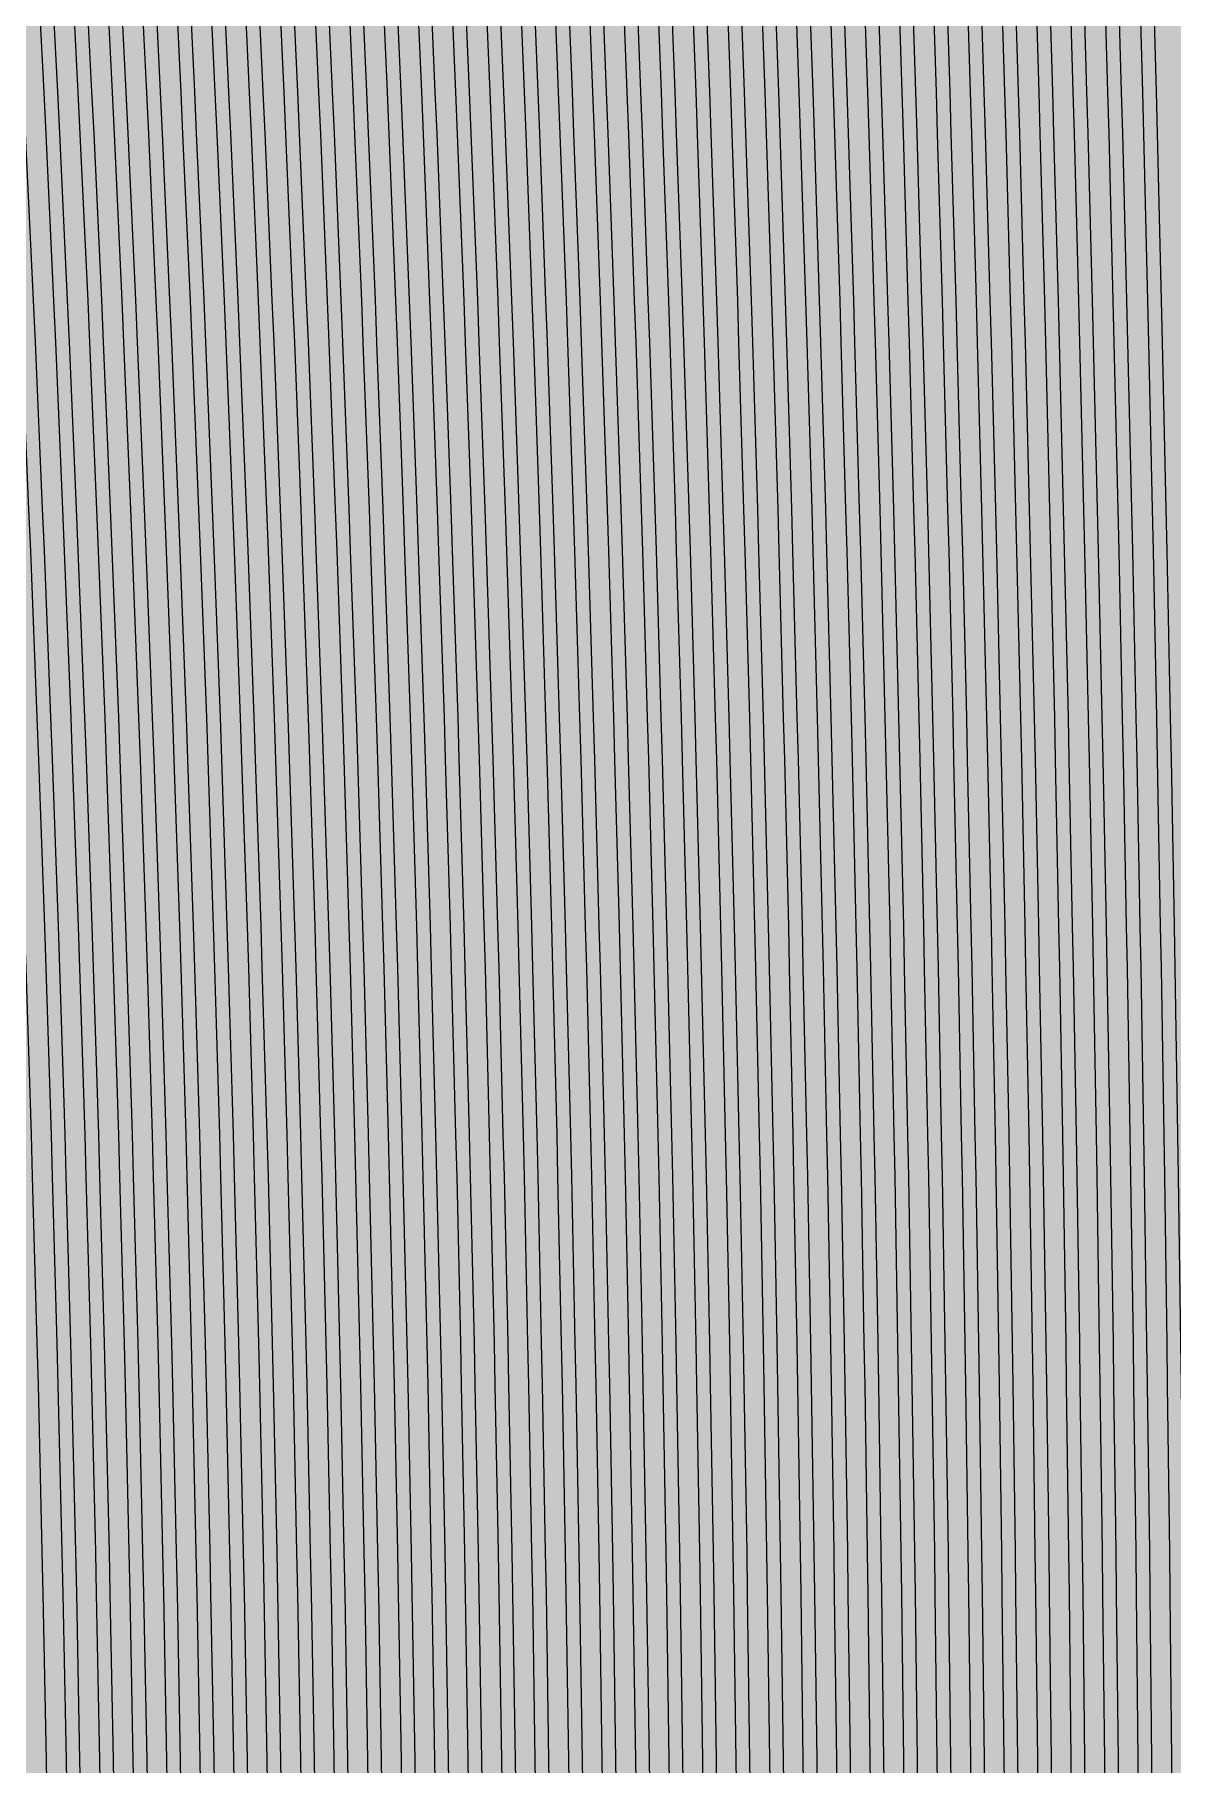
# Model space of a CAD drawing. Header units: metres. Extents: x -7220 to 10980, y -29667 to 1833.
# Drawn here: x 1530.8 to 1701.3, y -17548.6 to -17289.4 of the extents above; entities that cross this region are included whole.
import ezdxf

# ---------------------------------------------------------------- set-up
doc = ezdxf.new("R2010")
doc.units = ezdxf.units.M
doc.layers.add('Metal1', color=4, linetype='CONTINUOUS')
doc.layers.add('Polyimide', color=7, linetype='CONTINUOUS')

msp = doc.modelspace()

# ---------------------------------------------------------------- hatches: boundary and pattern name
at = {"layer": 'Polyimide'}
msp.add_hatch(color=7, dxfattribs=at).paths.add_polyline_path([(4099.45, -13861.55), (4142.64, -14152.77), (4214.18, -14438.35), (4313.36, -14715.55), (4439.24, -14981.69), (4590.59, -15234.21), (4765.97, -15470.68), (4963.68, -15688.82), (5181.82, -15886.53), (5418.29, -16061.91), (5670.81, -16213.26), (5936.95, -16339.14), (6214.15, -16438.32), (6499.73, -16509.85), (6790.95, -16553.05), (7085, -16567.5), (9980.38, -16567.5), (10058.79, -16571.35), (10136.45, -16582.87), (10212.6, -16601.95), (10286.52, -16628.4), (10357.49, -16661.96), (10424.83, -16702.32), (10487.89, -16749.09), (10546.06, -16801.81), (10598.78, -16859.98), (10645.55, -16923.04), (10685.91, -16990.38), (10719.48, -17061.35), (10745.93, -17135.27), (10765, -17211.43), (10776.52, -17289.08), (10780.38, -17367.5), (10780.38, -21957.3), (10741.61, -22012.91), (10705.97, -22070.59), (10673.58, -22130.14), (10644.53, -22191.39), (10618.92, -22254.16), (10596.82, -22318.25), (10578.3, -22383.46), (10563.41, -22449.6), (10552.21, -22516.46), (10544.72, -22583.84), (10540.97, -22651.53), (10540.97, -22719.32), (10544.72, -22787.01), (10552.21, -22854.38), (10563.41, -22921.24), (10578.3, -22987.38), (10596.82, -23052.6), (10618.92, -23116.68), (10644.53, -23179.45), (10673.58, -23240.71), (10705.97, -23300.26), (10741.61, -23357.93), (10780.38, -23413.54), (10780.38, -28667.5), (10776.52, -28745.91), (10765, -28823.57), (10745.93, -28899.73), (10719.48, -28973.65), (10685.91, -29044.62), (10645.55, -29111.96), (10598.78, -29175.01), (10546.06, -29233.19), (10487.89, -29285.91), (10424.83, -29332.68), (10357.49, -29373.04), (10286.52, -29406.6), (10212.6, -29433.05), (10136.45, -29452.13), (10058.79, -29463.65), (9980.38, -29467.5), (-6219.63, -29467.5), (-6298.04, -29463.65), (-6375.7, -29452.13), (-6451.85, -29433.05), (-6525.77, -29406.6), (-6596.74, -29373.04), (-6664.08, -29332.68), (-6727.14, -29285.91), (-6785.31, -29233.19), (-6838.03, -29175.01), (-6884.8, -29111.96), (-6925.16, -29044.62), (-6958.73, -28973.65), (-6985.18, -28899.73), (-7004.25, -28823.57), (-7015.77, -28745.91), (-7019.63, -28667.5), (-7019.63, -23426.32), (-6979.36, -23370.07), (-6942.33, -23311.63), (-6908.66, -23251.2), (-6878.45, -23188.96), (-6851.81, -23125.12), (-6828.81, -23059.88), (-6809.53, -22993.44), (-6794.04, -22926.02), (-6782.37, -22857.83), (-6774.57, -22789.09), (-6770.67, -22720.02), (-6770.67, -22650.84), (-6774.57, -22581.77), (-6782.37, -22513.03), (-6794.04, -22444.84), (-6809.53, -22377.42), (-6828.81, -22310.98), (-6851.81, -22245.74), (-6878.45, -22181.89), (-6908.66, -22119.66), (-6942.33, -22059.22), (-6979.36, -22000.79), (-7019.63, -21944.54), (-7019.63, -17367.5), (-7015.77, -17289.08), (-7004.25, -17211.43), (-6985.18, -17135.27), (-6958.73, -17061.35), (-6925.16, -16990.38), (-6884.8, -16923.04), (-6838.03, -16859.98), (-6785.31, -16801.81), (-6727.14, -16749.09), (-6664.08, -16702.32), (-6596.74, -16661.96), (-6525.77, -16628.4), (-6451.85, -16601.95), (-6375.7, -16582.87), (-6298.04, -16571.35), (-6219.63, -16567.5), (-3314, -16567.5), (-3019.95, -16553.05), (-2728.73, -16509.85), (-2443.15, -16438.32), (-2165.95, -16339.14), (-1899.81, -16213.26), (-1647.29, -16061.91), (-1410.82, -15886.53), (-1192.68, -15688.82), (-994.97, -15470.68), (-819.59, -15234.21), (-668.24, -14981.69), (-542.36, -14715.55), (-443.18, -14438.35), (-371.64, -14152.77), (-328.45, -13861.55), (-314, -13567.5), (-314, -13373.48), (-317.45, -13328.11), (-327.72, -13283.78), (-344.58, -13241.52), (-367.63, -13202.3), (-396.35, -13167.01), (-430.08, -13136.47), (-468.03, -13111.38), (-509.35, -13092.32), (-509.35, -13092.32), (-578.18, -13061.27), (-642.2, -13021.24), (-700.26, -12972.96), (-751.3, -12917.31), (-794.39, -12855.3), (-828.74, -12788.06), (-853.73, -12716.8), (-868.91, -12642.84), (-874, -12567.5), (-868.91, -12492.16), (-853.73, -12418.19), (-828.74, -12346.94), (-794.39, -12279.7), (-751.3, -12217.69), (-700.26, -12162.04), (-642.2, -12113.76), (-578.18, -12073.73), (-509.35, -12042.68), (-509.35, -12042.68), (-468.03, -12023.62), (-430.08, -11998.53), (-396.35, -11967.99), (-367.63, -11932.7), (-344.58, -11893.47), (-327.72, -11851.21), (-317.45, -11806.89), (-314, -11761.52), (-314, -11074.31), (-317.45, -11028.94), (-327.72, -10984.62), (-344.58, -10942.36), (-367.63, -10903.13), (-396.35, -10867.84), (-430.08, -10837.3), (-468.03, -10812.21), (-509.35, -10793.16), (-509.35, -10793.16), (-578.18, -10762.1), (-642.2, -10722.07), (-700.26, -10673.8), (-751.3, -10618.15), (-794.39, -10556.13), (-828.74, -10488.89), (-853.73, -10417.64), (-868.91, -10343.67), (-874, -10268.33), (-868.91, -10192.99), (-853.73, -10119.03), (-828.74, -10047.77), (-794.39, -9980.53), (-751.3, -9918.52), (-700.26, -9862.87), (-642.2, -9814.59), (-578.18, -9774.56), (-509.35, -9743.51), (-509.35, -9743.51), (-468.03, -9724.45), (-430.08, -9699.36), (-396.35, -9668.82), (-367.63, -9633.53), (-344.58, -9594.31), (-327.72, -9552.05), (-317.45, -9507.72), (-314, -9462.35), (-314, -8775.14), (-317.45, -8729.78), (-327.72, -8685.45), (-344.58, -8643.19), (-367.63, -8603.96), (-396.35, -8568.68), (-430.08, -8538.14), (-468.03, -8513.05), (-509.35, -8493.99), (-509.35, -8493.99), (-578.18, -8462.94), (-642.2, -8422.91), (-700.26, -8374.63), (-751.3, -8318.98), (-794.39, -8256.97), (-828.74, -8189.73), (-853.73, -8118.47), (-868.91, -8044.5), (-874, -7969.17), (-868.91, -7893.83), (-853.73, -7819.86), (-828.74, -7748.61), (-794.39, -7681.36), (-751.3, -7619.35), (-700.26, -7563.7), (-642.2, -7515.42), (-578.18, -7475.4), (-509.35, -7444.34), (-509.35, -7444.34), (-468.03, -7425.28), (-430.08, -7400.2), (-396.35, -7369.66), (-367.63, -7334.37), (-344.58, -7295.14), (-327.72, -7252.88), (-317.45, -7208.56), (-314, -7163.19), (-314, -6475.98), (-317.45, -6430.61), (-327.72, -6386.29), (-344.58, -6344.02), (-367.63, -6304.8), (-396.35, -6269.51), (-430.08, -6238.97), (-468.03, -6213.88), (-509.35, -6194.82), (-509.35, -6194.82), (-578.18, -6163.77), (-642.2, -6123.74), (-700.26, -6075.46), (-751.3, -6019.81), (-794.39, -5957.8), (-828.74, -5890.56), (-853.73, -5819.31), (-868.91, -5745.34), (-874, -5670), (-868.91, -5594.66), (-853.73, -5520.69), (-828.74, -5449.44), (-794.39, -5382.2), (-751.3, -5320.19), (-700.26, -5264.54), (-642.2, -5216.26), (-578.18, -5176.23), (-509.35, -5145.18), (-509.35, -5145.18), (-468.03, -5126.12), (-430.08, -5101.03), (-396.35, -5070.49), (-367.63, -5035.2), (-344.58, -4995.98), (-327.72, -4953.71), (-317.45, -4909.39), (-314, -4864.02), (-314, 380), (-314, 1532.5), (-269, 1532.5), (-268.78, 1525.63), (-268.1, 1518.79), (-266.98, 1512.02), (-265.42, 1505.32), (-263.43, 1498.75), (-261.01, 1492.32), (-258.17, 1486.06), (-254.93, 1480), (-251.3, 1474.17), (-247.3, 1468.58), (-242.94, 1463.27), (-238.25, 1458.25), (-233.23, 1453.56), (-227.92, 1449.2), (-222.33, 1445.2), (-216.5, 1441.57), (-210.44, 1438.33), (-204.18, 1435.49), (-197.75, 1433.07), (-191.18, 1431.08), (-184.48, 1429.52), (-177.71, 1428.4), (-170.87, 1427.72), (-164, 1427.5), (-157.13, 1427.72), (-150.29, 1428.4), (-143.52, 1429.52), (-136.82, 1431.08), (-130.25, 1433.07), (-123.82, 1435.49), (-117.56, 1438.33), (-111.5, 1441.57), (-105.67, 1445.2), (-100.08, 1449.2), (-94.77, 1453.56), (-89.75, 1458.25), (-85.06, 1463.27), (-80.7, 1468.58), (-76.7, 1474.17), (-73.07, 1480), (-69.83, 1486.06), (-66.99, 1492.32), (-64.57, 1498.75), (-62.58, 1505.32), (-61.02, 1512.02), (-59.9, 1518.79), (-59.22, 1525.63), (-59, 1532.5), (1786, 1532.5), (3835, 1532.5), (3835.21, 1539.04), (3835.86, 1545.55), (3836.92, 1552.01), (3838.41, 1558.38), (3840.31, 1564.64), (3842.61, 1570.77), (3845.31, 1576.73), (3848.4, 1582.5), (3851.85, 1588.06), (3855.66, 1593.38), (3859.82, 1598.43), (3864.29, 1603.21), (3869.07, 1607.68), (3874.12, 1611.84), (3879.44, 1615.65), (3885, 1619.1), (3890.77, 1622.19), (3896.73, 1624.89), (3902.86, 1627.19), (3909.12, 1629.09), (3915.49, 1630.58), (3921.95, 1631.64), (3928.46, 1632.29), (3935, 1632.5), (3941.54, 1632.29), (3948.05, 1631.64), (3954.51, 1630.58), (3960.88, 1629.09), (3967.14, 1627.19), (3973.27, 1624.89), (3979.23, 1622.19), (3985, 1619.1), (3990.56, 1615.65), (3995.88, 1611.84), (4000.93, 1607.68), (4005.71, 1603.21), (4010.18, 1598.43), (4014.34, 1593.38), (4018.15, 1588.06), (4021.6, 1582.5), (4024.69, 1576.73), (4027.39, 1570.77), (4029.69, 1564.64), (4031.59, 1558.38), (4033.08, 1552.01), (4034.14, 1545.55), (4034.79, 1539.04), (4035, 1532.5), (4085, 1532.5), (4085, 380), (4085, 330), (4085, -4864.02), (4088.45, -4909.39), (4098.72, -4953.71), (4115.58, -4995.98), (4138.63, -5035.2), (4167.35, -5070.49), (4201.08, -5101.03), (4239.03, -5126.12), (4280.35, -5145.18), (4280.35, -5145.18), (4349.18, -5176.23), (4413.2, -5216.26), (4471.26, -5264.54), (4522.3, -5320.19), (4565.39, -5382.2), (4599.74, -5449.44), (4624.73, -5520.69), (4639.91, -5594.66), (4645, -5670), (4639.91, -5745.34), (4624.73, -5819.31), (4599.74, -5890.56), (4565.39, -5957.8), (4522.3, -6019.81), (4471.26, -6075.46), (4413.2, -6123.74), (4349.18, -6163.77), (4280.35, -6194.82), (4239.03, -6213.88), (4201.08, -6238.97), (4167.35, -6269.51), (4138.63, -6304.8), (4115.58, -6344.02), (4098.72, -6386.29), (4088.45, -6430.61), (4085, -6475.98), (4085, -13567.5), (4099.45, -13861.55)])

# ---------------------------------------------------------------- linework, layer by layer
at = {"layer": 'Metal1'}
for points in [[(1522.65, -17273.01), (1523.96, -17298), (1524.27, -17304.25), (1525.48, -17329.25), (1525.76, -17335.5), (1526.86, -17360.49), (1527.13, -17366.74), (1528.13, -17391.73), (1528.36, -17397.99), (1529.26, -17422.98), (1529.47, -17429.23), (1530.27, -17454.22), (1530.46, -17460.48), (1531.16, -17485.47), (1531.32, -17491.72), (1531.91, -17516.71), (1532.05, -17522.97), (1532.55, -17547.96), (1532.66, -17554.21)], [(1527.8, -17273.01), (1529.09, -17298), (1529.4, -17304.25), (1530.59, -17329.25), (1530.87, -17335.5), (1531.96, -17360.49), (1532.22, -17366.74), (1533.2, -17391.74), (1533.44, -17397.99), (1534.32, -17422.98), (1534.53, -17429.23), (1535.32, -17454.23), (1535.5, -17460.48), (1536.19, -17485.47), (1536.35, -17491.72), (1536.94, -17516.72), (1537.07, -17522.97), (1537.56, -17547.96), (1537.67, -17554.21)], [(1532.95, -17273.01), (1534.22, -17298), (1534.53, -17304.25), (1535.7, -17329.25), (1535.98, -17335.5), (1537.05, -17360.49), (1537.31, -17366.74), (1538.28, -17391.74), (1538.51, -17397.99), (1539.39, -17422.98), (1539.59, -17429.23), (1540.37, -17454.23), (1540.55, -17460.48), (1541.23, -17485.47), (1541.39, -17491.72), (1541.97, -17516.72), (1542.1, -17522.97), (1542.58, -17547.96), (1542.69, -17554.21)], [(1538.1, -17273.01), (1539.35, -17298), (1539.66, -17304.25), (1540.81, -17329.25), (1541.09, -17335.5), (1542.14, -17360.49), (1542.4, -17366.74), (1543.36, -17391.74), (1543.58, -17397.99), (1544.45, -17422.98), (1544.65, -17429.23), (1545.42, -17454.23), (1545.59, -17460.48), (1546.26, -17485.47), (1546.42, -17491.72), (1546.99, -17516.72), (1547.12, -17522.97), (1547.6, -17547.96), (1547.71, -17554.21)], [(1543.25, -17273.01), (1544.49, -17298), (1544.78, -17304.26), (1545.92, -17329.25), (1546.2, -17335.5), (1547.24, -17360.49), (1547.49, -17366.74), (1548.43, -17391.74), (1548.66, -17397.99), (1549.51, -17422.98), (1549.71, -17429.23), (1550.46, -17454.23), (1550.64, -17460.48), (1551.3, -17485.47), (1551.45, -17491.72), (1552.02, -17516.72), (1552.15, -17522.97), (1552.62, -17547.96), (1552.72, -17554.21)], [(1548.4, -17273.01), (1549.62, -17298), (1549.91, -17304.26), (1551.03, -17329.25), (1551.3, -17335.5), (1552.33, -17360.49), (1552.58, -17366.74), (1553.51, -17391.74), (1553.73, -17397.99), (1554.57, -17422.98), (1554.77, -17429.23), (1555.51, -17454.23), (1555.69, -17460.48), (1556.34, -17485.47), (1556.49, -17491.72), (1557.04, -17516.72), (1557.17, -17522.97), (1557.64, -17547.96), (1557.74, -17554.21)], [(1553.55, -17273.01), (1554.75, -17298), (1555.04, -17304.26), (1556.15, -17329.25), (1556.41, -17335.5), (1557.42, -17360.49), (1557.67, -17366.75), (1558.59, -17391.74), (1558.8, -17397.99), (1559.63, -17422.98), (1559.83, -17429.23), (1560.56, -17454.23), (1560.73, -17460.48), (1561.37, -17485.47), (1561.52, -17491.72), (1562.07, -17516.72), (1562.2, -17522.97), (1562.65, -17547.96), (1562.76, -17554.21)], [(1558.7, -17273.01), (1559.88, -17298), (1560.17, -17304.26), (1561.26, -17329.25), (1561.52, -17335.5), (1562.52, -17360.49), (1562.76, -17366.75), (1563.66, -17391.74), (1563.88, -17397.99), (1564.69, -17422.98), (1564.88, -17429.23), (1565.61, -17454.23), (1565.78, -17460.48), (1566.41, -17485.47), (1566.56, -17491.72), (1567.1, -17516.72), (1567.22, -17522.97), (1567.67, -17547.96), (1567.77, -17554.21)], [(1563.85, -17273.01), (1565.01, -17298.01), (1565.29, -17304.26), (1566.37, -17329.25), (1566.63, -17335.5), (1567.61, -17360.49), (1567.85, -17366.75), (1568.74, -17391.74), (1568.95, -17397.99), (1569.75, -17422.98), (1569.94, -17429.23), (1570.66, -17454.23), (1570.82, -17460.48), (1571.44, -17485.47), (1571.59, -17491.72), (1572.12, -17516.72), (1572.24, -17522.97), (1572.69, -17547.96), (1572.79, -17554.21)], [(1569.05, -17273.01), (1570.19, -17298.01), (1570.47, -17304.26), (1571.52, -17329.25), (1571.78, -17335.5), (1572.74, -17360.5), (1572.97, -17366.75), (1573.84, -17391.74), (1574.05, -17397.99), (1574.84, -17422.98), (1575.02, -17429.24), (1575.72, -17454.23), (1575.88, -17460.48), (1576.49, -17485.47), (1576.64, -17491.72), (1577.16, -17516.72), (1577.28, -17522.97), (1577.71, -17547.96), (1577.81, -17554.21)], [(1574.29, -17273.01), (1575.41, -17298.01), (1575.68, -17304.26), (1576.7, -17329.25), (1576.95, -17335.5), (1577.89, -17360.5), (1578.11, -17366.75), (1578.97, -17391.74), (1579.17, -17397.99), (1579.94, -17422.99), (1580.12, -17429.24), (1580.8, -17454.23), (1580.96, -17460.48), (1581.55, -17485.47), (1581.69, -17491.72), (1582.2, -17516.72), (1582.32, -17522.97), (1582.74, -17547.96), (1582.84, -17554.21)], [(1579.44, -17273.02), (1580.54, -17298.01), (1580.8, -17304.26), (1581.82, -17329.25), (1582.06, -17335.5), (1582.98, -17360.5), (1583.2, -17366.75), (1584.04, -17391.74), (1584.24, -17397.99), (1585, -17422.99), (1585.18, -17429.24), (1585.85, -17454.23), (1586, -17460.48), (1586.59, -17485.47), (1586.73, -17491.72), (1587.23, -17516.72), (1587.34, -17522.97), (1587.76, -17547.96), (1587.85, -17554.21)], [(1584.59, -17273.02), (1585.67, -17298.01), (1585.93, -17304.26), (1586.93, -17329.25), (1587.17, -17335.5), (1588.08, -17360.5), (1588.29, -17366.75), (1589.12, -17391.74), (1589.32, -17397.99), (1590.06, -17422.99), (1590.24, -17429.24), (1590.89, -17454.23), (1591.05, -17460.48), (1591.63, -17485.47), (1591.76, -17491.73), (1592.25, -17516.72), (1592.37, -17522.97), (1592.78, -17547.96), (1592.87, -17554.21)], [(1589.74, -17273.02), (1590.8, -17298.01), (1591.06, -17304.26), (1592.04, -17329.25), (1592.27, -17335.51), (1593.17, -17360.5), (1593.38, -17366.75), (1594.2, -17391.74), (1594.39, -17397.99), (1595.12, -17422.99), (1595.29, -17429.24), (1595.94, -17454.23), (1596.09, -17460.48), (1596.66, -17485.47), (1596.79, -17491.73), (1597.28, -17516.72), (1597.39, -17522.97), (1597.79, -17547.96), (1597.89, -17554.21)], [(1594.89, -17273.02), (1595.94, -17298.01), (1596.19, -17304.26), (1597.15, -17329.25), (1597.38, -17335.51), (1598.26, -17360.5), (1598.47, -17366.75), (1599.27, -17391.74), (1599.46, -17397.99), (1600.18, -17422.99), (1600.35, -17429.24), (1600.99, -17454.23), (1601.14, -17460.48), (1601.7, -17485.48), (1601.83, -17491.73), (1602.3, -17516.72), (1602.41, -17522.97), (1602.81, -17547.96), (1602.9, -17554.21)], [(1600.04, -17273.02), (1601.07, -17298.01), (1601.32, -17304.26), (1602.26, -17329.26), (1602.49, -17335.51), (1603.36, -17360.5), (1603.56, -17366.75), (1604.35, -17391.74), (1604.54, -17397.99), (1605.24, -17422.99), (1605.41, -17429.24), (1606.04, -17454.23), (1606.19, -17460.48), (1606.73, -17485.48), (1606.86, -17491.73), (1607.33, -17516.72), (1607.44, -17522.97), (1607.83, -17547.96), (1607.92, -17554.21)], [(1605.19, -17273.02), (1606.2, -17298.01), (1606.44, -17304.26), (1607.37, -17329.26), (1607.6, -17335.51), (1608.45, -17360.5), (1608.65, -17366.75), (1609.43, -17391.74), (1609.61, -17397.99), (1610.31, -17422.99), (1610.47, -17429.24), (1611.09, -17454.23), (1611.23, -17460.48), (1611.77, -17485.48), (1611.9, -17491.73), (1612.36, -17516.72), (1612.46, -17522.97), (1612.85, -17547.96), (1612.93, -17554.21)], [(1610.34, -17273.02), (1611.33, -17298.01), (1611.57, -17304.26), (1612.49, -17329.26), (1612.71, -17335.51), (1613.54, -17360.5), (1613.74, -17366.75), (1614.5, -17391.74), (1614.68, -17398), (1615.37, -17422.99), (1615.53, -17429.24), (1616.13, -17454.23), (1616.28, -17460.48), (1616.81, -17485.48), (1616.93, -17491.73), (1617.38, -17516.72), (1617.49, -17522.97), (1617.86, -17547.96), (1617.95, -17554.21)], [(1615.49, -17273.02), (1616.46, -17298.01), (1616.7, -17304.26), (1617.6, -17329.26), (1617.81, -17335.51), (1618.64, -17360.5), (1618.83, -17366.75), (1619.58, -17391.74), (1619.76, -17398), (1620.43, -17422.99), (1620.59, -17429.24), (1621.18, -17454.23), (1621.32, -17460.48), (1621.84, -17485.48), (1621.96, -17491.73), (1622.41, -17516.72), (1622.51, -17522.97), (1622.88, -17547.96), (1622.97, -17554.21)], [(1620.64, -17273.02), (1621.6, -17298.01), (1621.83, -17304.26), (1622.71, -17329.26), (1622.92, -17335.51), (1623.73, -17360.5), (1623.92, -17366.75), (1624.66, -17391.75), (1624.83, -17398), (1625.49, -17422.99), (1625.65, -17429.24), (1626.23, -17454.23), (1626.37, -17460.48), (1626.88, -17485.48), (1627, -17491.73), (1627.44, -17516.72), (1627.54, -17522.97), (1627.9, -17547.96), (1627.98, -17554.21)], [(1625.79, -17273.02), (1626.73, -17298.01), (1626.95, -17304.27), (1627.82, -17329.26), (1628.03, -17335.51), (1628.82, -17360.5), (1629.01, -17366.75), (1629.73, -17391.75), (1629.9, -17398), (1630.55, -17422.99), (1630.7, -17429.24), (1631.28, -17454.23), (1631.41, -17460.48), (1631.91, -17485.48), (1632.03, -17491.73), (1632.46, -17516.72), (1632.56, -17522.97), (1632.92, -17547.96), (1633, -17554.21)], [(1630.99, -17273.02), (1631.91, -17298.02), (1632.13, -17304.27), (1632.98, -17329.26), (1633.18, -17335.51), (1633.95, -17360.5), (1634.14, -17366.75), (1634.84, -17391.75), (1635, -17398), (1635.64, -17422.99), (1635.78, -17429.24), (1636.34, -17454.23), (1636.48, -17460.48), (1636.96, -17485.48), (1637.08, -17491.73), (1637.5, -17516.72), (1637.59, -17522.97), (1637.94, -17547.97), (1638.02, -17554.22)], [(1636.23, -17273.02), (1637.12, -17298.02), (1637.34, -17304.27), (1638.16, -17329.26), (1638.35, -17335.51), (1639.1, -17360.5), (1639.28, -17366.75), (1639.96, -17391.75), (1640.12, -17398), (1640.73, -17422.99), (1640.88, -17429.24), (1641.42, -17454.23), (1641.55, -17460.48), (1642.02, -17485.48), (1642.13, -17491.73), (1642.54, -17516.72), (1642.63, -17522.97), (1642.97, -17547.97), (1643.05, -17554.22)], [(1641.38, -17273.02), (1642.26, -17298.02), (1642.47, -17304.27), (1643.27, -17329.26), (1643.46, -17335.51), (1644.2, -17360.5), (1644.37, -17366.75), (1645.04, -17391.75), (1645.2, -17398), (1645.8, -17422.99), (1645.94, -17429.24), (1646.47, -17454.24), (1646.59, -17460.49), (1647.06, -17485.48), (1647.17, -17491.73), (1647.57, -17516.72), (1647.66, -17522.97), (1647.99, -17547.97), (1648.06, -17554.22)], [(1646.53, -17273.02), (1647.39, -17298.02), (1647.59, -17304.27), (1648.38, -17329.26), (1648.57, -17335.51), (1649.29, -17360.5), (1649.46, -17366.76), (1650.11, -17391.75), (1650.27, -17398), (1650.86, -17422.99), (1651, -17429.24), (1651.52, -17454.24), (1651.64, -17460.49), (1652.1, -17485.48), (1652.2, -17491.73), (1652.59, -17516.72), (1652.68, -17522.97), (1653.01, -17547.97), (1653.08, -17554.22)], [(1651.68, -17273.03), (1652.52, -17298.02), (1652.72, -17304.27), (1653.49, -17329.26), (1653.68, -17335.51), (1654.38, -17360.51), (1654.55, -17366.76), (1655.19, -17391.75), (1655.34, -17398), (1655.92, -17422.99), (1656.05, -17429.24), (1656.57, -17454.24), (1656.69, -17460.49), (1657.13, -17485.48), (1657.24, -17491.73), (1657.62, -17516.72), (1657.71, -17522.97), (1658.02, -17547.97), (1658.1, -17554.22)], [(1656.83, -17273.03), (1657.65, -17298.02), (1657.85, -17304.27), (1658.6, -17329.26), (1658.78, -17335.51), (1659.48, -17360.51), (1659.64, -17366.76), (1660.27, -17391.75), (1660.42, -17398), (1660.98, -17422.99), (1661.11, -17429.24), (1661.61, -17454.24), (1661.73, -17460.49), (1662.17, -17485.48), (1662.27, -17491.73), (1662.64, -17516.72), (1662.73, -17522.97), (1663.04, -17547.97), (1663.11, -17554.22)], [(1661.98, -17273.03), (1662.78, -17298.02), (1662.98, -17304.27), (1663.72, -17329.26), (1663.89, -17335.51), (1664.57, -17360.51), (1664.73, -17366.76), (1665.34, -17391.75), (1665.49, -17398), (1666.04, -17422.99), (1666.17, -17429.24), (1666.66, -17454.24), (1666.78, -17460.49), (1667.2, -17485.48), (1667.3, -17491.73), (1667.67, -17516.72), (1667.75, -17522.97), (1668.06, -17547.97), (1668.13, -17554.22)], [(1667.13, -17273.03), (1667.92, -17298.02), (1668.1, -17304.27), (1668.83, -17329.26), (1669, -17335.51), (1669.66, -17360.51), (1669.82, -17366.76), (1670.42, -17391.75), (1670.56, -17398), (1671.1, -17422.99), (1671.23, -17429.24), (1671.71, -17454.24), (1671.82, -17460.49), (1672.24, -17485.48), (1672.34, -17491.73), (1672.7, -17516.72), (1672.78, -17522.97), (1673.08, -17547.97), (1673.14, -17554.22)], [(1672.28, -17273.03), (1673.05, -17298.02), (1673.23, -17304.27), (1673.94, -17329.26), (1674.11, -17335.51), (1674.76, -17360.51), (1674.91, -17366.76), (1675.5, -17391.75), (1675.64, -17398), (1676.16, -17422.99), (1676.29, -17429.24), (1676.76, -17454.24), (1676.87, -17460.49), (1677.28, -17485.48), (1677.37, -17491.73), (1677.72, -17516.72), (1677.8, -17522.97), (1678.09, -17547.97), (1678.16, -17554.22)], [(1677.43, -17273.03), (1678.18, -17298.02), (1678.36, -17304.27), (1679.05, -17329.27), (1679.22, -17335.52), (1679.85, -17360.51), (1680, -17366.76), (1680.57, -17391.75), (1680.71, -17398), (1681.23, -17422.99), (1681.35, -17429.24), (1681.81, -17454.24), (1681.91, -17460.49), (1682.31, -17485.48), (1682.41, -17491.73), (1682.75, -17516.72), (1682.83, -17522.97), (1683.11, -17547.97), (1683.18, -17554.22)], [(1682.58, -17273.03), (1683.31, -17298.02), (1683.49, -17304.27), (1684.16, -17329.27), (1684.32, -17335.52), (1684.94, -17360.51), (1685.09, -17366.76), (1685.65, -17391.75), (1685.78, -17398), (1686.29, -17423), (1686.41, -17429.25), (1686.85, -17454.24), (1686.96, -17460.49), (1687.35, -17485.48), (1687.44, -17491.73), (1687.77, -17516.72), (1687.85, -17522.97), (1688.13, -17547.97), (1688.19, -17554.22)], [(1687.73, -17273.03), (1688.44, -17298.02), (1688.61, -17304.27), (1689.27, -17329.27), (1689.43, -17335.52), (1690.04, -17360.51), (1690.18, -17366.76), (1690.73, -17391.75), (1690.86, -17398), (1691.35, -17423), (1691.46, -17429.25), (1691.9, -17454.24), (1692, -17460.49), (1692.39, -17485.48), (1692.47, -17491.73), (1692.8, -17516.73), (1692.88, -17522.97), (1693.15, -17547.97), (1693.21, -17554.22)], [(1692.93, -17273.03), (1693.62, -17298.02), (1693.79, -17304.27), (1694.43, -17329.27), (1694.58, -17335.52), (1695.16, -17360.51), (1695.3, -17366.76), (1695.83, -17391.75), (1695.96, -17398), (1696.43, -17423), (1696.54, -17429.25), (1696.97, -17454.24), (1697.07, -17460.49), (1697.43, -17485.48), (1697.52, -17491.73), (1697.84, -17516.73), (1697.91, -17522.97), (1698.17, -17547.97), (1698.23, -17554.22)], [(1698.17, -17273.03), (1698.84, -17298.03), (1699, -17304.28), (1699.61, -17329.27), (1699.76, -17335.52), (1700.31, -17360.51), (1700.45, -17366.76), (1700.96, -17391.75), (1701.08, -17398), (1701.53, -17423), (1701.64, -17429.25), (1702.05, -17454.24), (1702.14, -17460.49), (1702.49, -17485.48), (1702.58, -17491.73), (1702.88, -17516.73), (1702.95, -17522.98), (1703.2, -17547.97), (1703.26, -17554.22)], [(1535.68, -17554.24), (1535.57, -17548), (1535.07, -17523.01), (1534.94, -17516.76), (1534.35, -17491.77), (1534.19, -17485.52), (1533.5, -17460.53), (1533.32, -17454.29), (1532.53, -17429.3), (1532.32, -17423.05), (1531.44, -17398.06), (1531.2, -17391.81), (1530.22, -17366.82), (1529.96, -17360.58), (1528.87, -17335.59), (1528.59, -17329.34), (1527.4, -17304.35), (1527.09, -17298.1), (1525.8, -17273.11)], [(1540.69, -17554.24), (1540.58, -17548), (1540.1, -17523.01), (1539.97, -17516.76), (1539.39, -17491.77), (1539.23, -17485.52), (1538.55, -17460.53), (1538.37, -17454.29), (1537.59, -17429.3), (1537.39, -17423.05), (1536.51, -17398.06), (1536.28, -17391.81), (1535.31, -17366.82), (1535.05, -17360.57), (1533.98, -17335.59), (1533.7, -17329.34), (1532.53, -17304.35), (1532.22, -17298.1), (1530.95, -17273.11)], [(1545.71, -17554.24), (1545.6, -17548), (1545.12, -17523.01), (1544.99, -17516.76), (1544.42, -17491.77), (1544.26, -17485.52), (1543.6, -17460.53), (1543.42, -17454.29), (1542.65, -17429.3), (1542.45, -17423.05), (1541.59, -17398.06), (1541.36, -17391.81), (1540.4, -17366.82), (1540.15, -17360.57), (1539.09, -17335.59), (1538.81, -17329.34), (1537.66, -17304.35), (1537.36, -17298.1), (1536.1, -17273.11)], [(1550.72, -17554.24), (1550.62, -17548), (1550.15, -17523.01), (1550.02, -17516.76), (1549.45, -17491.77), (1549.3, -17485.52), (1548.64, -17460.53), (1548.46, -17454.28), (1547.71, -17429.3), (1547.51, -17423.05), (1546.66, -17398.06), (1546.43, -17391.81), (1545.49, -17366.82), (1545.24, -17360.57), (1544.2, -17335.58), (1543.92, -17329.34), (1542.78, -17304.35), (1542.49, -17298.1), (1541.25, -17273.11)], [(1555.74, -17554.24), (1555.64, -17548), (1555.17, -17523.01), (1555.04, -17516.76), (1554.49, -17491.77), (1554.34, -17485.52), (1553.69, -17460.53), (1553.51, -17454.28), (1552.77, -17429.3), (1552.57, -17423.05), (1551.73, -17398.06), (1551.51, -17391.81), (1550.58, -17366.82), (1550.33, -17360.57), (1549.3, -17335.58), (1549.04, -17329.34), (1547.91, -17304.35), (1547.62, -17298.1), (1546.4, -17273.11)], [(1560.76, -17554.24), (1560.65, -17548), (1560.2, -17523.01), (1560.07, -17516.76), (1559.52, -17491.77), (1559.37, -17485.52), (1558.73, -17460.53), (1558.56, -17454.28), (1557.83, -17429.29), (1557.63, -17423.05), (1556.81, -17398.06), (1556.59, -17391.81), (1555.67, -17366.82), (1555.43, -17360.57), (1554.41, -17335.58), (1554.15, -17329.34), (1553.04, -17304.35), (1552.75, -17298.1), (1551.55, -17273.11)], [(1565.77, -17554.24), (1565.67, -17548), (1565.22, -17523.01), (1565.1, -17516.76), (1564.56, -17491.77), (1564.41, -17485.52), (1563.78, -17460.53), (1563.61, -17454.28), (1562.89, -17429.29), (1562.69, -17423.05), (1561.88, -17398.06), (1561.66, -17391.81), (1560.76, -17366.82), (1560.52, -17360.57), (1559.52, -17335.58), (1559.26, -17329.33), (1558.17, -17304.35), (1557.88, -17298.1), (1556.7, -17273.11)], [(1570.79, -17554.24), (1570.69, -17548), (1570.24, -17523.01), (1570.12, -17516.76), (1569.59, -17491.77), (1569.45, -17485.52), (1568.82, -17460.53), (1568.66, -17454.28), (1567.94, -17429.29), (1567.75, -17423.05), (1566.95, -17398.06), (1566.74, -17391.81), (1565.85, -17366.82), (1565.61, -17360.57), (1564.63, -17335.58), (1564.37, -17329.33), (1563.3, -17304.35), (1563.02, -17298.1), (1561.85, -17273.11)], [(1575.81, -17554.24), (1575.71, -17548), (1575.28, -17523), (1575.16, -17516.76), (1574.64, -17491.77), (1574.49, -17485.52), (1573.89, -17460.53), (1573.72, -17454.28), (1573.02, -17429.29), (1572.84, -17423.05), (1572.05, -17398.06), (1571.84, -17391.81), (1570.97, -17366.82), (1570.74, -17360.57), (1569.78, -17335.58), (1569.52, -17329.33), (1568.47, -17304.34), (1568.2, -17298.1), (1567.05, -17273.11)], [(1580.84, -17554.24), (1580.74, -17547.99), (1580.32, -17523), (1580.2, -17516.76), (1579.69, -17491.77), (1579.55, -17485.52), (1578.96, -17460.53), (1578.8, -17454.28), (1578.12, -17429.29), (1577.94, -17423.04), (1577.17, -17398.05), (1576.97, -17391.81), (1576.12, -17366.82), (1575.89, -17360.57), (1574.95, -17335.58), (1574.71, -17329.33), (1573.68, -17304.34), (1573.41, -17298.09), (1572.3, -17273.11)], [(1585.85, -17554.24), (1585.76, -17547.99), (1585.34, -17523), (1585.23, -17516.76), (1584.73, -17491.77), (1584.59, -17485.52), (1584, -17460.53), (1583.85, -17454.28), (1583.18, -17429.29), (1583, -17423.04), (1582.24, -17398.05), (1582.05, -17391.81), (1581.21, -17366.82), (1580.99, -17360.57), (1580.06, -17335.58), (1579.82, -17329.33), (1578.81, -17304.34), (1578.54, -17298.09), (1577.44, -17273.11)], [(1590.87, -17554.24), (1590.78, -17547.99), (1590.37, -17523), (1590.25, -17516.76), (1589.76, -17491.77), (1589.63, -17485.52), (1589.05, -17460.53), (1588.9, -17454.28), (1588.24, -17429.29), (1588.06, -17423.04), (1587.32, -17398.05), (1587.12, -17391.81), (1586.3, -17366.82), (1586.08, -17360.57), (1585.17, -17335.58), (1584.93, -17329.33), (1583.93, -17304.34), (1583.67, -17298.09), (1582.59, -17273.1)], [(1595.89, -17554.24), (1595.79, -17547.99), (1595.39, -17523), (1595.28, -17516.76), (1594.79, -17491.77), (1594.66, -17485.52), (1594.1, -17460.53), (1593.94, -17454.28), (1593.29, -17429.29), (1593.12, -17423.04), (1592.39, -17398.05), (1592.2, -17391.81), (1591.39, -17366.82), (1591.17, -17360.57), (1590.28, -17335.58), (1590.04, -17329.33), (1589.06, -17304.34), (1588.81, -17298.09), (1587.74, -17273.1)], [(1600.9, -17554.24), (1600.81, -17547.99), (1600.41, -17523), (1600.31, -17516.76), (1599.83, -17491.77), (1599.7, -17485.52), (1599.14, -17460.53), (1598.99, -17454.28), (1598.35, -17429.29), (1598.18, -17423.04), (1597.46, -17398.05), (1597.27, -17391.81), (1596.47, -17366.82), (1596.26, -17360.57), (1595.38, -17335.58), (1595.15, -17329.33), (1594.19, -17304.34), (1593.94, -17298.09), (1592.89, -17273.1)], [(1605.92, -17554.24), (1605.83, -17547.99), (1605.44, -17523), (1605.33, -17516.76), (1604.86, -17491.77), (1604.73, -17485.52), (1604.19, -17460.53), (1604.04, -17454.28), (1603.41, -17429.29), (1603.24, -17423.04), (1602.54, -17398.05), (1602.35, -17391.8), (1601.56, -17366.81), (1601.36, -17360.57), (1600.49, -17335.58), (1600.26, -17329.33), (1599.32, -17304.34), (1599.07, -17298.09), (1598.04, -17273.1)], [(1610.93, -17554.24), (1610.85, -17547.99), (1610.46, -17523), (1610.36, -17516.76), (1609.9, -17491.76), (1609.77, -17485.52), (1609.23, -17460.53), (1609.09, -17454.28), (1608.47, -17429.29), (1608.31, -17423.04), (1607.61, -17398.05), (1607.43, -17391.8), (1606.65, -17366.81), (1606.45, -17360.57), (1605.6, -17335.58), (1605.38, -17329.33), (1604.44, -17304.34), (1604.2, -17298.09), (1603.19, -17273.1)], [(1615.95, -17554.24), (1615.87, -17547.99), (1615.49, -17523), (1615.38, -17516.75), (1614.93, -17491.76), (1614.81, -17485.52), (1614.28, -17460.53), (1614.13, -17454.28), (1613.53, -17429.29), (1613.37, -17423.04), (1612.68, -17398.05), (1612.5, -17391.8), (1611.74, -17366.81), (1611.54, -17360.57), (1610.71, -17335.58), (1610.49, -17329.33), (1609.57, -17304.34), (1609.33, -17298.09), (1608.34, -17273.1)], [(1620.97, -17554.24), (1620.88, -17547.99), (1620.51, -17523), (1620.41, -17516.75), (1619.96, -17491.76), (1619.84, -17485.52), (1619.32, -17460.53), (1619.18, -17454.28), (1618.59, -17429.29), (1618.43, -17423.04), (1617.76, -17398.05), (1617.58, -17391.8), (1616.83, -17366.81), (1616.64, -17360.57), (1615.81, -17335.58), (1615.6, -17329.33), (1614.7, -17304.34), (1614.47, -17298.09), (1613.49, -17273.1)], [(1625.98, -17554.24), (1625.9, -17547.99), (1625.54, -17523), (1625.44, -17516.75), (1625, -17491.76), (1624.88, -17485.52), (1624.37, -17460.53), (1624.23, -17454.28), (1623.65, -17429.29), (1623.49, -17423.04), (1622.83, -17398.05), (1622.66, -17391.8), (1621.92, -17366.81), (1621.73, -17360.56), (1620.92, -17335.57), (1620.71, -17329.33), (1619.83, -17304.34), (1619.6, -17298.09), (1618.64, -17273.1)], [(1631, -17554.24), (1630.92, -17547.99), (1630.56, -17523), (1630.46, -17516.75), (1630.03, -17491.76), (1629.92, -17485.52), (1629.41, -17460.53), (1629.28, -17454.28), (1628.7, -17429.29), (1628.55, -17423.04), (1627.9, -17398.05), (1627.73, -17391.8), (1627.01, -17366.81), (1626.82, -17360.56), (1626.03, -17335.57), (1625.82, -17329.33), (1624.96, -17304.34), (1624.73, -17298.09), (1623.79, -17273.1)], [(1636.02, -17554.24), (1635.94, -17547.99), (1635.59, -17523), (1635.5, -17516.75), (1635.08, -17491.76), (1634.97, -17485.52), (1634.48, -17460.52), (1634.34, -17454.28), (1633.78, -17429.29), (1633.64, -17423.04), (1633.01, -17398.05), (1632.84, -17391.8), (1632.14, -17366.81), (1631.95, -17360.56), (1631.18, -17335.57), (1630.98, -17329.33), (1630.13, -17304.34), (1629.91, -17298.09), (1628.99, -17273.1)], [(1641.05, -17554.24), (1640.97, -17547.99), (1640.63, -17523), (1640.54, -17516.75), (1640.13, -17491.76), (1640.02, -17485.51), (1639.55, -17460.52), (1639.42, -17454.28), (1638.88, -17429.29), (1638.74, -17423.04), (1638.12, -17398.05), (1637.96, -17391.8), (1637.28, -17366.81), (1637.1, -17360.56), (1636.35, -17335.57), (1636.16, -17329.32), (1635.34, -17304.33), (1635.12, -17298.09), (1634.24, -17273.1)], [(1646.06, -17554.24), (1645.99, -17547.99), (1645.66, -17523), (1645.57, -17516.75), (1645.17, -17491.76), (1645.06, -17485.51), (1644.59, -17460.52), (1644.47, -17454.28), (1643.94, -17429.29), (1643.8, -17423.04), (1643.2, -17398.05), (1643.04, -17391.8), (1642.37, -17366.81), (1642.2, -17360.56), (1641.46, -17335.57), (1641.27, -17329.32), (1640.47, -17304.33), (1640.26, -17298.09), (1639.38, -17273.1)], [(1651.08, -17554.24), (1651.01, -17547.99), (1650.68, -17523), (1650.59, -17516.75), (1650.2, -17491.76), (1650.1, -17485.51), (1649.64, -17460.52), (1649.52, -17454.28), (1649, -17429.29), (1648.86, -17423.04), (1648.27, -17398.05), (1648.12, -17391.8), (1647.46, -17366.81), (1647.29, -17360.56), (1646.57, -17335.57), (1646.38, -17329.32), (1645.59, -17304.33), (1645.39, -17298.08), (1644.53, -17273.09)], [(1656.1, -17554.24), (1656.02, -17547.99), (1655.71, -17523), (1655.62, -17516.75), (1655.24, -17491.76), (1655.13, -17485.51), (1654.69, -17460.52), (1654.57, -17454.28), (1654.06, -17429.28), (1653.92, -17423.04), (1653.34, -17398.05), (1653.19, -17391.8), (1652.55, -17366.81), (1652.38, -17360.56), (1651.68, -17335.57), (1651.49, -17329.32), (1650.72, -17304.33), (1650.52, -17298.08), (1649.68, -17273.09)], [(1661.11, -17554.24), (1661.04, -17547.99), (1660.73, -17523), (1660.64, -17516.75), (1660.27, -17491.76), (1660.17, -17485.51), (1659.73, -17460.52), (1659.61, -17454.28), (1659.11, -17429.28), (1658.98, -17423.04), (1658.42, -17398.05), (1658.27, -17391.8), (1657.64, -17366.81), (1657.48, -17360.56), (1656.79, -17335.57), (1656.6, -17329.32), (1655.85, -17304.33), (1655.65, -17298.08), (1654.83, -17273.09)], [(1666.13, -17554.24), (1666.06, -17547.99), (1665.75, -17523), (1665.67, -17516.75), (1665.3, -17491.76), (1665.2, -17485.51), (1664.78, -17460.52), (1664.66, -17454.27), (1664.17, -17429.28), (1664.04, -17423.04), (1663.49, -17398.05), (1663.34, -17391.8), (1662.73, -17366.81), (1662.57, -17360.56), (1661.89, -17335.57), (1661.72, -17329.32), (1660.98, -17304.33), (1660.78, -17298.08), (1659.98, -17273.09)], [(1671.14, -17554.24), (1671.08, -17547.99), (1670.78, -17523), (1670.7, -17516.75), (1670.34, -17491.76), (1670.24, -17485.51), (1669.82, -17460.52), (1669.71, -17454.27), (1669.23, -17429.28), (1669.1, -17423.04), (1668.56, -17398.04), (1668.42, -17391.8), (1667.82, -17366.81), (1667.66, -17360.56), (1667, -17335.57), (1666.83, -17329.32), (1666.1, -17304.33), (1665.92, -17298.08), (1665.13, -17273.09)], [(1676.16, -17554.24), (1676.09, -17547.99), (1675.8, -17523), (1675.72, -17516.75), (1675.37, -17491.76), (1675.28, -17485.51), (1674.87, -17460.52), (1674.76, -17454.27), (1674.29, -17429.28), (1674.16, -17423.04), (1673.64, -17398.04), (1673.5, -17391.8), (1672.91, -17366.81), (1672.76, -17360.56), (1672.11, -17335.57), (1671.94, -17329.32), (1671.23, -17304.33), (1671.05, -17298.08), (1670.28, -17273.09)], [(1681.18, -17554.24), (1681.11, -17547.99), (1680.83, -17523), (1680.75, -17516.75), (1680.41, -17491.76), (1680.31, -17485.51), (1679.91, -17460.52), (1679.81, -17454.27), (1679.35, -17429.28), (1679.23, -17423.03), (1678.71, -17398.04), (1678.57, -17391.8), (1678, -17366.81), (1677.85, -17360.56), (1677.22, -17335.57), (1677.05, -17329.32), (1676.36, -17304.33), (1676.18, -17298.08), (1675.43, -17273.09)], [(1686.19, -17554.24), (1686.13, -17547.99), (1685.85, -17523), (1685.77, -17516.75), (1685.44, -17491.76), (1685.35, -17485.51), (1684.96, -17460.52), (1684.85, -17454.27), (1684.41, -17429.28), (1684.29, -17423.03), (1683.78, -17398.04), (1683.65, -17391.8), (1683.09, -17366.8), (1682.94, -17360.56), (1682.32, -17335.57), (1682.16, -17329.32), (1681.49, -17304.33), (1681.31, -17298.08), (1680.58, -17273.09)], [(1691.21, -17554.24), (1691.15, -17547.99), (1690.88, -17523), (1690.8, -17516.75), (1690.47, -17491.76), (1690.39, -17485.51), (1690, -17460.52), (1689.9, -17454.27), (1689.46, -17429.28), (1689.35, -17423.03), (1688.86, -17398.04), (1688.73, -17391.8), (1688.18, -17366.8), (1688.04, -17360.56), (1687.43, -17335.57), (1687.27, -17329.32), (1686.62, -17304.33), (1686.44, -17298.08), (1685.73, -17273.09)], [(1696.23, -17554.24), (1696.17, -17547.99), (1695.91, -17523), (1695.84, -17516.75), (1695.52, -17491.76), (1695.44, -17485.51), (1695.07, -17460.52), (1694.97, -17454.27), (1694.55, -17429.28), (1694.43, -17423.03), (1693.96, -17398.04), (1693.83, -17391.79), (1693.3, -17366.8), (1693.16, -17360.56), (1692.58, -17335.56), (1692.43, -17329.32), (1691.79, -17304.33), (1691.62, -17298.08), (1690.93, -17273.09)], [(1701.26, -17554.24), (1701.2, -17547.99), (1700.95, -17523), (1700.88, -17516.75), (1700.58, -17491.76), (1700.49, -17485.51), (1700.14, -17460.52), (1700.05, -17454.27), (1699.64, -17429.28), (1699.53, -17423.03), (1699.08, -17398.04), (1698.96, -17391.79), (1698.45, -17366.8), (1698.32, -17360.55), (1697.76, -17335.56), (1697.61, -17329.32), (1697, -17304.32), (1696.84, -17298.08), (1696.18, -17273.09)]]:
    msp.add_lwpolyline(points, dxfattribs=at)

doc.saveas('drawing.dxf')
